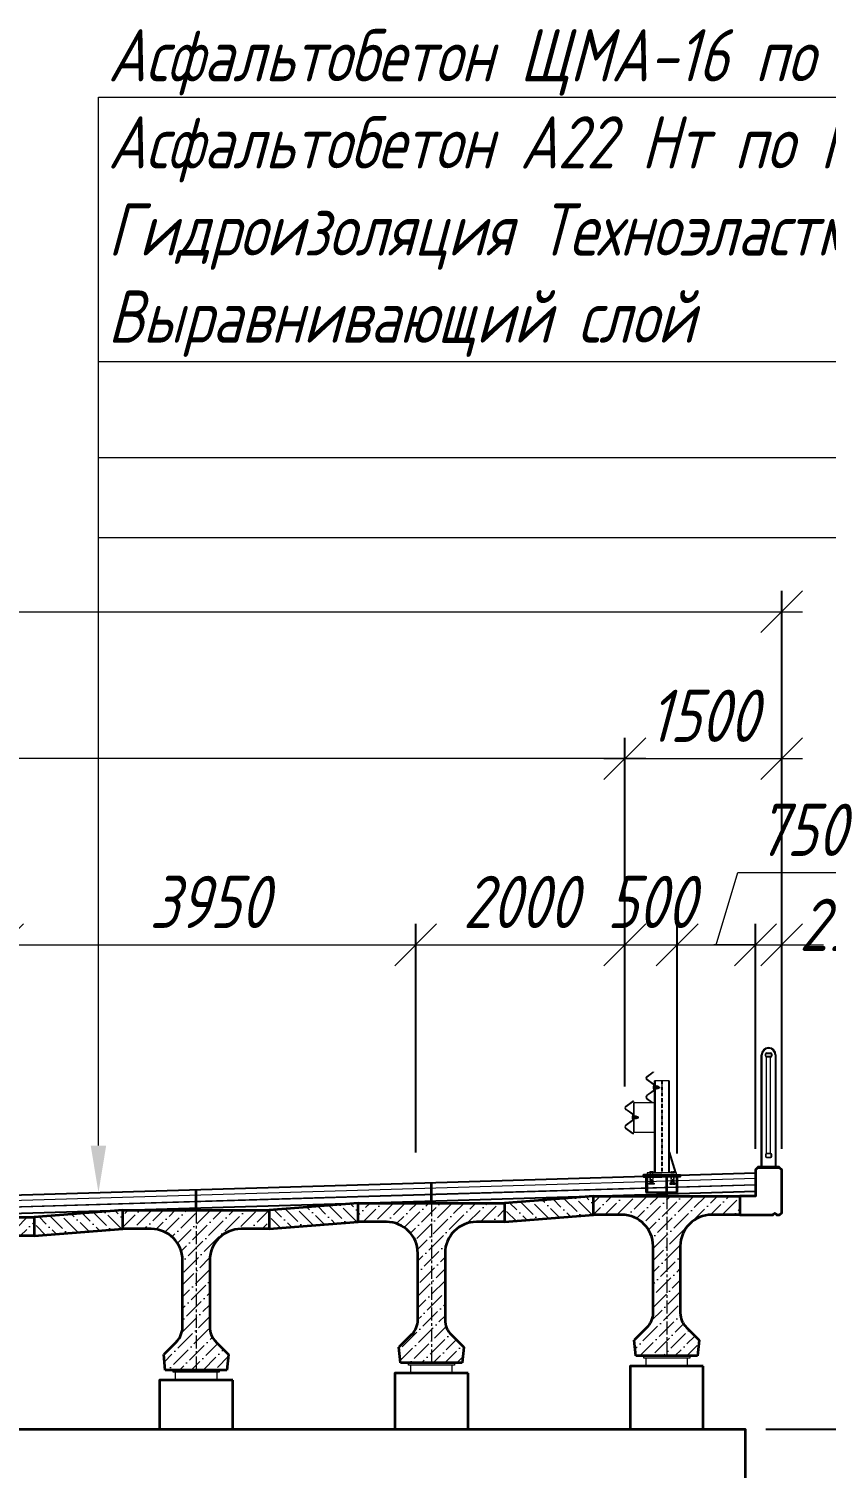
# Model space of a CAD drawing. Header units: millimetres. Extents: x 263685 to 14136308, y -2404013 to 2433772.
# Drawn here: x 7396534 to 7404160, y 38597 to 52371 of the extents above; entities that cross this region are included whole.
import ezdxf
from ezdxf import colors
from ezdxf.entities.mleader import LeaderData, LeaderLine
from ezdxf.math import Vec2, Vec3

# ---------------------------------------------------------------- set-up
doc = ezdxf.new("R2010")
doc.units = ezdxf.units.MM
for name, pattern in [('ACAD_ISO02W100', [15, 12, -3]), ('ACAD_ISO10W100', [18.5, 12, -3, 0.5, -3]), ('осевая', [2, 1.25, -0.25, 0.25, -0.25])]:
    doc.linetypes.add(name, pattern=pattern)
for name, color, linetype, lineweight in [('04_Невидимые', 3, 'Continuous', 13), ('1-Бетон', 106, 'Continuous', 35), ('1-Металл', 4, 'Continuous', 30), ('1-Тонкая', 5, 'Continuous', 20), ('1-Штриховка', 8, 'Continuous', 9), ('Б-Перила', 3, 'Continuous', 20), ('ИС_Выноска', 3, 'Continuous', 18), ('ИС_Ось', 3, 'осевая', 18), ('ИС_Размер', 3, 'Continuous', 18)]:
    doc.layers.add(name, color=color, linetype=linetype, lineweight=lineweight)
doc.layers.add('Красный поперечник', color=1, linetype='Continuous')
doc.styles.add('0', font='isocpeur.ttf', dxfattribs={"width": 0.8, "oblique": 15})
doc.dimstyles.new('М200', dxfattribs={"dimscale": 200, "dimtxt": 2.5, "dimasz": 2, "dimexe": 1, "dimexo": 1, "dimgap": 0.8, "dimtad": 1, "dimdec": 0, "dimzin": 0, "dimdsep": 46, "dimtxsty": '0', "dimblk": 'OBLIQUE', "dimcen": 0.09, "dimdle": 1, "dimclrd": 256, "dimclre": 256, "dimclrt": 256, "dimadec": 4, "dimazin": 0, "dimtfac": 1, "dimtdec": 0, "dimtmove": 1, "dimatfit": 2, "dimfxl": 1, "dimtolj": 1, "dimtzin": 0, "dimlwd": -1, "dimarcsym": 0})

# ---------------------------------------------------------------- blocks, each defined once
blk = doc.blocks.new('1530')
at = {"layer": '1-Штриховка'}
h = blk.add_hatch(dxfattribs=at)
h.set_pattern_fill('ANSI36', color=256, scale=25, style=0)
h.set_pattern_definition([(45, (-1571632.81, 568569.22), (42.0949506, 154.348152), [198.4375, -39.6875, 0, -39.6875])])
h.paths.add_polyline_path([(130, -480), (130, -1117, 0.198927), (189, -1259), (310, -1380), (295, -1530), (-295, -1530), (-310, -1380), (-189, -1259, 0.198898), (-130, -1117), (-130, -480, 0.414214), (-430, -180), (-700, -180), (-700, 0), (700, 0), (700, -180), (430, -180, 0.414224)])
at = {"layer": '1-Бетон'}
for p, q in [((-700, 0), (700, 0)), ((-700, -180), (-700, 0)), ((700, 0), (700, -180)), ((-430, -180), (-700, -180)), ((700, -180), (430, -180)), ((-130, -1117), (-130, -480)), ((130, -480), (130, -1117)), ((-189, -1259), (-310, -1380)), ((189, -1259), (310, -1380)), ((-295, -1530), (-310, -1380)), ((310, -1380), (295, -1530)), ((295, -1530), (-295, -1530))]:
    blk.add_line(p, q, dxfattribs=at)
for centre, radius, start, end in [((-430, -480), 300, 0, 90), ((430, -480), 300, 90, 180), ((-330, -1117), 200, 315.0289, 359.9744), ((330, -1117), 200, 180.0256, 224.9711)]:
    blk.add_arc(centre, radius, start, end, dxfattribs=at)
at = {"layer": 'ИС_Ось', "ltscale": 100}
blk.add_line((0, 0), (0, -1530), dxfattribs=at)
blk = doc.blocks.new('БР09')
at = {"lineweight": 15}
for p, q in [((-783, 48), (-724, 91)), ((-722, -28), (-783, 15)), ((-780, 45), (-722, 88)), ((-720, -25), (-780, 18)), ((-709, -874), (-709, 6)), ((-569, 6), (-709, 6)), ((-702, -874), (-702, 6)), ((-576, 6), (-576, -874)), ((-569, 6), (-569, -874)), ((-722, -90), (-783, -133)), ((-720, -93), (-780, -136)), ((-713, -44), (-713, -74)), ((-699, -37), (-702, -37)), ((-702, -37), (-702, -81)), ((-702, -81), (-699, -81)), ((-699, -81), (-699, -37)), ((-684, -46), (-699, -46)), ((-688, -54), (-699, -54)), ((-688, -65), (-699, -65)), ((-684, -72), (-699, -72)), ((-684, -46), (-690, -46)), ((-684, -72), (-690, -72)), ((-683, -49), (-683, -69)), ((-683, -49), (-683, -69)), ((-675, -46), (-682, -46)), ((-675, -72), (-682, -72)), ((-674, -49), (-674, -69)), ((-662, -54), (-674, -54)), ((-662, -65), (-674, -65)), ((-662, -54), (-662, -65)), ((-985, -237), (-924, -193)), ((-924, -313), (-985, -270)), ((-982, -240), (-922, -196)), ((-922, -310), (-982, -267)), ((-911, -188), (-917, -189)), ((-910, -192), (-916, -193)), ((-911, -188), (-910, -192)), ((-709, -204), (-911, -204)), ((-911, -204), (-911, -484)), ((-907, -204), (-907, -484)), ((-783, -166), (-734, -202)), ((-780, -163), (-732, -199)), ((-924, -375), (-985, -418)), ((-922, -378), (-982, -421)), ((-915, -329), (-915, -359)), ((-985, -451), (-924, -496)), ((-982, -448), (-922, -492)), ((-917, -499), (-911, -500)), ((-916, -495), (-910, -496)), ((-911, -484), (-709, -484)), ((-911, -500), (-910, -496)), ((-755, -874), (-755, -864)), ((-723, -864), (-755, -864)), ((-755, -874), (-755, -864)), ((-729, -864), (-755, -864)), ((-739, -874), (-755, -874)), ((-723, -874), (-755, -874)), ((-746, -874), (-746, -864)), ((-746, -874), (-746, -864)), ((-746, -874), (-746, -864)), ((-746, -874), (-746, -864)), ((-732, -874), (-732, -864)), ((-732, -874), (-732, -864)), ((-732, -874), (-732, -864)), ((-732, -874), (-732, -864)), ((-732, -874), (-732, -864)), ((-732, -874), (-732, -864)), ((-732, -874), (-732, -864)), ((-732, -874), (-732, -864)), ((-732, -874), (-732, -864)), ((-732, -874), (-732, -864)), ((-725, -864), (-729, -864)), ((-723, -872), (-723, -864)), ((-723, -874), (-723, -866)), ((-723, -874), (-723, -866)), ((-723, -872), (-723, -866)), ((-723, -874), (-723, -866)), ((-723, -874), (-723, -866)), ((-555, -872), (-555, -864)), ((-555, -864), (-523, -864)), ((-555, -874), (-555, -866)), ((-555, -874), (-555, -866)), ((-555, -872), (-555, -866)), ((-555, -874), (-555, -866)), ((-555, -874), (-555, -866)), ((-555, -874), (-523, -874)), ((-553, -864), (-549, -864)), ((-549, -864), (-523, -864)), ((-546, -874), (-546, -864)), ((-546, -874), (-546, -864)), ((-546, -874), (-546, -864)), ((-546, -874), (-546, -864)), ((-546, -874), (-546, -864)), ((-546, -874), (-546, -864)), ((-546, -874), (-546, -864)), ((-546, -874), (-546, -864)), ((-546, -874), (-546, -864)), ((-546, -874), (-546, -864)), ((-539, -874), (-523, -874)), ((-532, -874), (-532, -864)), ((-532, -874), (-532, -864)), ((-532, -874), (-532, -864)), ((-532, -874), (-532, -864)), ((-523, -874), (-523, -864)), ((-523, -874), (-523, -864))]:
    blk.add_line(p, q, dxfattribs=at)
for p, q in [((-724, 91), (-722, 88)), ((-734, -202), (-732, -199))]:
    blk.add_line(p, q)
at = {"lineweight": 15, "ltscale": 5}
for p, q in [((-904, -322), (-907, -322)), ((-907, -322), (-907, -366)), ((-907, -366), (-904, -366)), ((-904, -366), (-904, -322))]:
    blk.add_line(p, q, dxfattribs=at)
at = {"color": 7, "lineweight": 15}
for p, q in [((-890, -331), (-904, -331)), ((-893, -339), (-904, -339)), ((-893, -350), (-904, -350)), ((-890, -357), (-904, -357)), ((-890, -331), (-895, -331)), ((-890, -357), (-895, -357)), ((-889, -334), (-889, -354)), ((-889, -334), (-889, -354)), ((-881, -331), (-888, -331)), ((-881, -357), (-888, -357)), ((-880, -334), (-880, -354)), ((-868, -339), (-880, -339)), ((-868, -350), (-880, -350)), ((-868, -339), (-868, -350))]:
    blk.add_line(p, q, dxfattribs=at)
at = {"linetype": 'Continuous'}
for p, q in [((-789, -1064), (-789, -914)), ((-779, -914), (-779, -1064)), ((-499, -914), (-499, -1064)), ((-489, -1064), (-489, -914)), ((-489, -1064), (-789, -1064))]:
    blk.add_line(p, q, dxfattribs=at)
at = {"color": 3, "linetype": 'ACAD_ISO02W100', "lineweight": 15, "ltscale": 2}
for p, q in [((-752, -894), (-752, -914)), ((-751, -914), (-751, -974)), ((-750, -894), (-750, -914)), ((-728, -894), (-728, -914)), ((-727, -914), (-727, -974)), ((-726, -894), (-726, -914)), ((-552, -894), (-552, -914)), ((-551, -914), (-551, -974)), ((-550, -894), (-550, -914)), ((-528, -894), (-528, -914)), ((-527, -914), (-527, -974)), ((-526, -894), (-526, -914))]:
    blk.add_line(p, q, dxfattribs=at)
at = {"linetype": 'ACAD_ISO10W100', "ltscale": 2.5}
for p, q in [((-739, -888), (-739, -986)), ((-539, -888), (-539, -986))]:
    blk.add_line(p, q, dxfattribs=at)
at = {"linetype": 'ACAD_ISO10W100', "ltscale": 3}
blk.add_lwpolyline([(-639, 6), (-639, -874)], dxfattribs=at)
at = {"lineweight": 15}
blk.add_lwpolyline([(-713, -44), (-716, -44, 0.414214), (-722, -50), (-722, -57), (-719, -57), (-719, -61), (-722, -61), (-722, -68, 0.414214), (-716, -74), (-713, -74), (-713, -44)], format="xyb", dxfattribs=at)
at = {"color": 7, "lineweight": 15}
blk.add_lwpolyline([(-915, -329), (-918, -329, 0.414214), (-924, -335), (-924, -342), (-921, -342), (-921, -346), (-924, -346), (-924, -353, 0.414214), (-918, -359), (-915, -359), (-915, -329)], format="xyb", dxfattribs=at)
blk.add_lwpolyline([(-569, -676), (-509, -874)])
at = {"linetype": 'Continuous'}
for points in [[(-639, -894), (-814, -894), (-814, -914), (-639, -914)], [(-639, -894), (-464, -894), (-464, -914), (-639, -914)]]:
    blk.add_lwpolyline(points, dxfattribs=at)
blk.add_lwpolyline([(-464, -914), (-814, -914), (-814, -894), (-464, -894)], close=True, dxfattribs=at)
at = {"lineweight": 15}
blk.add_lwpolyline([(-779, -894), (-499, -894), (-499, -874), (-779, -874)], close=True, dxfattribs=at)
at = {"color": 3, "linetype": 'ACAD_ISO02W100', "lineweight": 15, "ltscale": 2}
for points in [[(-753, -914), (-725, -914), (-725, -974), (-753, -974)], [(-525, -914), (-553, -914), (-553, -974), (-525, -974)], [(-764, -974), (-714, -974), (-714, -984), (-764, -984)], [(-514, -974), (-564, -974), (-564, -984), (-514, -984)]]:
    blk.add_lwpolyline(points, close=True, dxfattribs=at)
at = {"lineweight": 15}
for centre, radius, start, end in [((-772, 31), 20, 122.4532, 237.5468), ((-772, 31), 16, 122.4532, 237.5468), ((-772, -150), 20, 122.4532, 237.5468), ((-772, -150), 16, 122.4532, 237.5468), ((-733, -45), 20, 0, 57.5468), ((-733, -73), 20, 302.4532, 0), ((-733, -45), 24, 0, 57.5468), ((-733, -73), 24, 302.4532, 0), ((-974, -254), 20, 122.4532, 237.5468), ((-974, -254), 16, 122.4532, 237.5468), ((-913, -209), 20, 101.3099, 126.1874), ((-913, -209), 16, 101.3099, 126.1874), ((-935, -330), 20, 0, 57.5468), ((-935, -330), 24, 0, 57.5468), ((-913, -479), 20, 233.8126, 258.6901), ((-913, -479), 16, 233.8126, 258.6901), ((-753, -866), 2, 90, 180), ((-753, -872), 2, 180, 270), ((-748, -866), 2, 0, 90), ((-748, -872), 2, 270, 0), ((-744, -866), 2, 90, 180), ((-744, -872), 2, 180, 270), ((-734, -866), 2, 0, 90), ((-734, -872), 2, 270, 0), ((-730, -866), 2, 90, 180), ((-730, -872), 2, 180, 270), ((-725, -866), 2, 359.9996, 90), ((-725, -872), 2, 270, 0), ((-553, -866), 2, 90, 180.0004), ((-553, -872), 2, 180, 270), ((-548, -866), 2, 0, 90), ((-548, -872), 2, 270, 0), ((-544, -866), 2, 90, 180), ((-544, -872), 2, 180, 270), ((-534, -866), 2, 0, 90), ((-534, -872), 2, 270, 0), ((-530, -866), 2, 90, 180), ((-530, -872), 2, 180, 270), ((-525, -866), 2, 0, 90), ((-525, -872), 2, 270, 0)]:
    blk.add_arc(centre, radius, start, end, dxfattribs=at)
at = {"lineweight": 15, "ltscale": 0.2}
for centre, radius, start, end in [((-935, -358), 20, 302.4532, 0), ((-935, -358), 24, 302.4532, 0), ((-974, -435), 20, 122.4532, 237.5468), ((-974, -435), 16, 122.4532, 237.5468)]:
    blk.add_arc(centre, radius, start, end, dxfattribs=at)
at = {"lineweight": 15, "extrusion": (0, 0, -1)}
for centre, major_axis, start_param, end_param in [((-688, -49), (-3.23, 3.23), 2.356194, 3.926991), ((-688, -58), (3.23, 3.23), -0.785398, 0.785398), ((-688, -60), (-3.23, 3.23), 2.356194, 3.926991), ((-688, -69), (3.23, 3.23), -0.785398, 0.785398), ((-688, -49), (-3.23, 3.23), 1.691386, 2.356194), ((-688, -69), (3.23, 3.23), 0.785398, 1.450207), ((-679, -49), (3.23, 3.23), 3.926991, 4.5918), ((-679, -49), (-3.23, 3.23), 3.926991, 5.497787), ((-679, -58), (3.23, 3.23), 3.926991, 5.497787), ((-679, -60), (-3.23, 3.23), 3.926991, 5.497787), ((-679, -69), (3.23, 3.23), 3.926991, 5.497787), ((-679, -69), (-3.23, 3.23), 4.832978, 5.497787), ((-679, -49), (3.23, 3.23), 0.785398, 2.356194), ((-679, -58), (-3.23, 3.23), 0.785398, 2.356194), ((-679, -60), (3.23, 3.23), 0.785398, 2.356194), ((-679, -69), (-3.23, 3.23), 0.785398, 2.356194), ((-679, -49), (-3.23, 3.23), 1.691386, 2.356194), ((-679, -69), (3.23, 3.23), 0.785398, 1.450207)]:
    blk.add_ellipse(centre, major_axis=major_axis, ratio=1, start_param=start_param, end_param=end_param, dxfattribs=at)
at = {"color": 7, "lineweight": 15, "extrusion": (0, 0, -1)}
for centre, major_axis, start_param, end_param in [((-893, -334), (-3.23, 3.23), 2.356194, 3.926991), ((-893, -343), (3.23, 3.23), -0.785398, 0.785398), ((-893, -345), (-3.23, 3.23), 2.356194, 3.926991), ((-893, -354), (3.23, 3.23), -0.785398, 0.785398), ((-893, -334), (-3.23, 3.23), 1.691386, 2.356194), ((-893, -354), (3.23, 3.23), 0.785398, 1.450207), ((-884, -334), (3.23, 3.23), 3.926991, 4.5918), ((-884, -334), (-3.23, 3.23), 3.926991, 5.497787), ((-884, -343), (3.23, 3.23), 3.926991, 5.497787), ((-884, -345), (-3.23, 3.23), 3.926991, 5.497787), ((-884, -354), (3.23, 3.23), 3.926991, 5.497787), ((-884, -354), (-3.23, 3.23), 4.832978, 5.497787), ((-884, -334), (3.23, 3.23), 0.785398, 2.356194), ((-884, -343), (-3.23, 3.23), 0.785398, 2.356194), ((-884, -345), (3.23, 3.23), 0.785398, 2.356194), ((-884, -354), (-3.23, 3.23), 0.785398, 2.356194), ((-884, -334), (-3.23, 3.23), 1.691386, 2.356194), ((-884, -354), (3.23, 3.23), 0.785398, 1.450207)]:
    blk.add_ellipse(centre, major_axis=major_axis, ratio=1, start_param=start_param, end_param=end_param, dxfattribs=at)
blk = doc.blocks.new('_OBLIQUE')
at = {"color": 0, "linetype": 'ByBlock', "lineweight": -2}
blk.add_line((0.5, 0.5), (-0.5, -0.5), dxfattribs=at)
blk = doc.blocks.new('*D1043')
at = {"layer": 'Defpoints', "color": 0, "linetype": 'Continuous', "transparency": 16777216}
for p in [(7402234, 43606), (7402234, 42049), (7400234, 41417)]:
    blk.add_point(p, dxfattribs=at)
at = {"layer": 'ИС_Размер', "lineweight": -2, "transparency": 16777216}
for p, q in [((7400234, 41617), (7400234, 43806)), ((7402234, 42249), (7402234, 43806))]:
    blk.add_line(p, q, dxfattribs=at)
at = {"layer": 'ИС_Размер', "transparency": 16777216}
blk.add_line((7400034, 43606), (7402434, 43606), dxfattribs=at)
at = {"layer": 'ИС_Размер', "linetype": 'Continuous', "transparency": 16777216, "xscale": 400, "yscale": 400, "zscale": 400, "rotation": 180}
blk.add_blockref('_OBLIQUE', (7400234, 43606), dxfattribs=at)
at = {"layer": 'ИС_Размер', "linetype": 'Continuous', "transparency": 16777216, "xscale": 400, "yscale": 400, "zscale": 400}
blk.add_blockref('_OBLIQUE', (7402234, 43606), dxfattribs=at)
at = {"layer": 'ИС_Размер', "linetype": 'Continuous', "transparency": 16777216, "insert": (7401234, 44016), "char_height": 500, "attachment_point": 5, "style": '0'}
blk.add_mtext('\\A1;2000', dxfattribs=at)
blk = doc.blocks.new('*D1044')
at = {"layer": 'Defpoints', "color": 0, "transparency": 16777216}
for p in [(7403734, 43606), (7403484, 41452), (7403734, 41452)]:
    blk.add_point(p, dxfattribs=at)
at = {"layer": 'ИС_Размер', "lineweight": -2, "transparency": 16777216}
for p, q in [((7403484, 41652), (7403484, 43806)), ((7403734, 41652), (7403734, 43806))]:
    blk.add_line(p, q, dxfattribs=at)
at = {"layer": 'ИС_Размер', "transparency": 16777216}
for p, q in [((7403484, 43606), (7403084, 43606)), ((7403484, 43606), (7403734, 43606)), ((7403734, 43606), (7404134, 43606))]:
    blk.add_line(p, q, dxfattribs=at)
at = {"layer": 'ИС_Размер', "transparency": 16777216, "xscale": 400, "yscale": 400, "zscale": 400}
blk.add_blockref('_OBLIQUE', (7403484, 43606), dxfattribs=at)
at = {"layer": 'ИС_Размер', "transparency": 16777216, "xscale": 400, "yscale": 400, "zscale": 400, "rotation": 180}
blk.add_blockref('_OBLIQUE', (7403734, 43606), dxfattribs=at)
at = {"layer": 'ИС_Размер', "transparency": 16777216, "insert": (7404321, 43797), "char_height": 500, "attachment_point": 5, "style": '0'}
blk.add_mtext('\\A1;250', dxfattribs=at)
blk = doc.blocks.new('*D1045')
at = {"layer": 'Defpoints', "color": 0, "transparency": 16777216}
for p in [(7402734, 43606), (7402234, 42049), (7402734, 41409)]:
    blk.add_point(p, dxfattribs=at)
at = {"layer": 'ИС_Размер', "lineweight": -2, "transparency": 16777216}
for p, q in [((7402234, 42249), (7402234, 43806)), ((7402734, 41609), (7402734, 43806))]:
    blk.add_line(p, q, dxfattribs=at)
at = {"layer": 'ИС_Размер', "transparency": 16777216}
blk.add_line((7402034, 43606), (7402934, 43606), dxfattribs=at)
at = {"layer": 'ИС_Размер', "transparency": 16777216, "xscale": 400, "yscale": 400, "zscale": 400, "rotation": 180}
blk.add_blockref('_OBLIQUE', (7402234, 43606), dxfattribs=at)
at = {"layer": 'ИС_Размер', "transparency": 16777216, "xscale": 400, "yscale": 400, "zscale": 400}
blk.add_blockref('_OBLIQUE', (7402734, 43606), dxfattribs=at)
at = {"layer": 'ИС_Размер', "transparency": 16777216, "insert": (7402484, 44016), "char_height": 500, "attachment_point": 5, "style": '0'}
blk.add_mtext('\\A1;500', dxfattribs=at)
blk = doc.blocks.new('*D1046')
at = {"layer": 'Defpoints', "color": 0, "transparency": 16777216}
for p in [(7403484, 43606), (7402734, 41409), (7403484, 41452)]:
    blk.add_point(p, dxfattribs=at)
at = {"layer": 'ИС_Размер', "transparency": 16777216}
for p, q in [((7403109, 43606), (7403316, 44296)), ((7403316, 44296), (7404530, 44296)), ((7402534, 43606), (7403684, 43606))]:
    blk.add_line(p, q, dxfattribs=at)
at = {"layer": 'ИС_Размер', "lineweight": -2, "transparency": 16777216}
for p, q in [((7402734, 41609), (7402734, 43806)), ((7403484, 41652), (7403484, 43806))]:
    blk.add_line(p, q, dxfattribs=at)
at = {"layer": 'ИС_Размер', "transparency": 16777216, "xscale": 400, "yscale": 400, "zscale": 400, "rotation": 180}
blk.add_blockref('_OBLIQUE', (7402734, 43606), dxfattribs=at)
at = {"layer": 'ИС_Размер', "transparency": 16777216, "xscale": 400, "yscale": 400, "zscale": 400}
blk.add_blockref('_OBLIQUE', (7403484, 43606), dxfattribs=at)
at = {"layer": 'ИС_Размер', "transparency": 16777216, "insert": (7403923, 44706), "char_height": 500, "attachment_point": 5, "style": '0'}
blk.add_mtext('\\A1;750', dxfattribs=at)
blk = doc.blocks.new('*D1047')
at = {"layer": 'Defpoints', "color": 0, "linetype": 'Continuous', "transparency": 16777216}
for p in [(7403734, 46793), (7372285, 41553), (7403734, 41452)]:
    blk.add_point(p, dxfattribs=at)
at = {"layer": 'ИС_Размер', "lineweight": -2, "transparency": 16777216}
for p, q in [((7372285, 41753), (7372285, 46993)), ((7403734, 41652), (7403734, 46993))]:
    blk.add_line(p, q, dxfattribs=at)
at = {"layer": 'ИС_Размер', "transparency": 16777216}
blk.add_line((7372085, 46793), (7403934, 46793), dxfattribs=at)
at = {"layer": 'ИС_Размер', "linetype": 'Continuous', "transparency": 16777216, "xscale": 400, "yscale": 400, "zscale": 400, "rotation": 180}
blk.add_blockref('_OBLIQUE', (7372285, 46793), dxfattribs=at)
at = {"layer": 'ИС_Размер', "linetype": 'Continuous', "transparency": 16777216, "xscale": 400, "yscale": 400, "zscale": 400}
blk.add_blockref('_OBLIQUE', (7403734, 46793), dxfattribs=at)
at = {"layer": 'ИС_Размер', "linetype": 'Continuous', "transparency": 16777216, "insert": (7388010, 47203), "char_height": 500, "attachment_point": 5, "style": '0'}
blk.add_mtext('\\A1;31450', dxfattribs=at)
blk = doc.blocks.new('*D1048')
at = {"layer": 'Defpoints', "color": 0, "linetype": 'Continuous', "transparency": 16777216}
for p in [(7388384, 45387), (7402234, 42049), (7388384, 41061)]:
    blk.add_point(p, dxfattribs=at)
at = {"layer": 'ИС_Размер', "lineweight": -2, "transparency": 16777216}
for p, q in [((7388384, 41261), (7388384, 45587)), ((7402234, 42249), (7402234, 45587))]:
    blk.add_line(p, q, dxfattribs=at)
at = {"layer": 'ИС_Размер', "transparency": 16777216}
blk.add_line((7402434, 45387), (7388184, 45387), dxfattribs=at)
at = {"layer": 'ИС_Размер', "linetype": 'Continuous', "transparency": 16777216, "xscale": 400, "yscale": 400, "zscale": 400, "rotation": 180}
blk.add_blockref('_OBLIQUE', (7388384, 45387), dxfattribs=at)
at = {"layer": 'ИС_Размер', "linetype": 'Continuous', "transparency": 16777216, "xscale": 400, "yscale": 400, "zscale": 400}
blk.add_blockref('_OBLIQUE', (7402234, 45387), dxfattribs=at)
at = {"layer": 'ИС_Размер', "linetype": 'Continuous', "transparency": 16777216, "insert": (7395309, 45797), "char_height": 500, "attachment_point": 5, "style": '0'}
blk.add_mtext('\\A1;13850', dxfattribs=at)
blk = doc.blocks.new('ПО')
at = {"layer": '1-Металл'}
blk.add_lwpolyline([(100, 0), (100, 10), (-100, 10), (-100, 0)], close=True, dxfattribs=at)
at = {"layer": 'Б-Перила'}
for p, q in [((-70, 10), (-70, 1080)), ((-62, 10), (-62, 1080)), ((-30, 1070), (-30, 1090)), ((-25, 1070), (-25, 1090)), ((-20, 1100), (20, 1100)), ((-20, 1095), (20, 1095)), ((20, 1065), (-20, 1065)), ((20, 1060), (-20, 1060)), ((-19, 138), (-19, 1060)), ((19, 138), (19, 1060)), ((25, 1090), (25, 1070)), ((30, 1090), (30, 1070)), ((62, 1080), (62, 10)), ((70, 1080), (70, 10)), ((20, 138), (-20, 138)), ((-19, 138), (19, 138)), ((-30, 128), (-30, 108)), ((-25, 128), (-25, 108)), ((20, 133), (-20, 133)), ((-20, 103), (20, 103)), ((-20, 98), (20, 98)), ((25, 108), (25, 128)), ((30, 108), (30, 128))]:
    blk.add_line(p, q, dxfattribs=at)
for centre, radius, start, end in [((0, 1080), 70, 90, 180), ((0, 1080), 62, 90, 180), ((0, 1080), 70, 360, 90), ((0, 1080), 62, 0, 90), ((-20, 1090), 10, 90, 180), ((-20, 1070), 10, 180, 270), ((-20, 1090), 5, 90, 180), ((-20, 1070), 5, 180, 270), ((20, 1090), 10, 0, 90), ((20, 1090), 5, 0, 90), ((20, 1070), 10, 270, 0), ((20, 1070), 5, 270, 0), ((-20, 128), 10, 90, 180), ((20, 128), 10, 0, 90), ((-20, 108), 10, 180, 270), ((-20, 128), 5, 90, 180), ((-20, 108), 5, 180, 270), ((20, 128), 5, 0, 90), ((20, 108), 10, 270, 0), ((20, 108), 5, 270, 0)]:
    blk.add_arc(centre, radius, start, end, dxfattribs=at)
blk = doc.blocks.new('*D1058')
at = {"layer": 'Defpoints', "color": 0, "linetype": 'Continuous', "transparency": 16777216}
for p in [(7400234, 43606), (7400234, 41417), (7396284, 41290)]:
    blk.add_point(p, dxfattribs=at)
at = {"layer": 'ИС_Размер', "lineweight": -2, "transparency": 16777216}
for p, q in [((7396284, 41490), (7396284, 43806)), ((7400234, 41617), (7400234, 43806))]:
    blk.add_line(p, q, dxfattribs=at)
at = {"layer": 'ИС_Размер', "transparency": 16777216}
blk.add_line((7396084, 43606), (7400434, 43606), dxfattribs=at)
at = {"layer": 'ИС_Размер', "linetype": 'Continuous', "transparency": 16777216, "xscale": 400, "yscale": 400, "zscale": 400, "rotation": 180}
blk.add_blockref('_OBLIQUE', (7396284, 43606), dxfattribs=at)
at = {"layer": 'ИС_Размер', "linetype": 'Continuous', "transparency": 16777216, "xscale": 400, "yscale": 400, "zscale": 400}
blk.add_blockref('_OBLIQUE', (7400234, 43606), dxfattribs=at)
at = {"layer": 'ИС_Размер', "linetype": 'Continuous', "transparency": 16777216, "insert": (7398259, 44016), "char_height": 500, "attachment_point": 5, "style": '0'}
blk.add_mtext('\\A1;3950', dxfattribs=at)
blk = doc.blocks.new('*D1160')
at = {"layer": 'Defpoints', "color": 0, "linetype": 'Continuous', "transparency": 16777216}
for p in [(7403384, 38972, 5778), (7401484, 37472, 5778), (7405131, 37472)]:
    blk.add_point(p, dxfattribs=at)
at = {"layer": 'ИС_Размер', "transparency": 16777216}
blk.add_line((7405131, 39172), (7405131, 37272), dxfattribs=at)
at = {"layer": 'ИС_Размер', "lineweight": -2, "transparency": 16777216}
for p, q in [((7403584, 38972), (7405331, 38972)), ((7401684, 37472), (7405331, 37472))]:
    blk.add_line(p, q, dxfattribs=at)
at = {"layer": 'ИС_Размер', "linetype": 'Continuous', "transparency": 16777216, "xscale": 400, "yscale": 400, "zscale": 400}
for p, rotation in [((7405131, 38972), 90), ((7405131, 37472), 270)]:
    blk.add_blockref('_OBLIQUE', p, dxfattribs=dict(at, rotation=rotation))
at = {"layer": 'ИС_Размер', "linetype": 'Continuous', "transparency": 16777216, "insert": (7404721, 38222), "char_height": 500, "attachment_point": 5, "rotation": 90, "style": '0'}
blk.add_mtext('\\A1;1500', dxfattribs=at)
blk = doc.blocks.new('*D1084')
at = {"layer": 'Defpoints', "color": 0, "linetype": 'Continuous', "transparency": 16777216}
for p in [(7403734, 45387), (7402234, 43606, 5778), (7403734, 43606, 5778)]:
    blk.add_point(p, dxfattribs=at)
at = {"layer": 'ИС_Размер', "lineweight": -2, "transparency": 16777216}
for p, q in [((7402234, 43806), (7402234, 45587)), ((7403734, 43806), (7403734, 45587))]:
    blk.add_line(p, q, dxfattribs=at)
at = {"layer": 'ИС_Размер', "transparency": 16777216}
blk.add_line((7402034, 45387), (7403934, 45387), dxfattribs=at)
at = {"layer": 'ИС_Размер', "linetype": 'Continuous', "transparency": 16777216, "xscale": 400, "yscale": 400, "zscale": 400, "rotation": 180}
blk.add_blockref('_OBLIQUE', (7402234, 45387), dxfattribs=at)
at = {"layer": 'ИС_Размер', "linetype": 'Continuous', "transparency": 16777216, "xscale": 400, "yscale": 400, "zscale": 400}
blk.add_blockref('_OBLIQUE', (7403734, 45387), dxfattribs=at)
at = {"layer": 'ИС_Размер', "linetype": 'Continuous', "transparency": 16777216, "insert": (7402984, 45797), "char_height": 500, "attachment_point": 5, "style": '0'}
blk.add_mtext('\\A1;1500', dxfattribs=at)

msp = doc.modelspace()

# ---------------------------------------------------------------- hatches: boundary and pattern name
at = {"layer": '1-Штриховка'}
h = msp.add_hatch(dxfattribs=at)
h.set_pattern_fill('ANSI36', color=256, scale=25, angle=90, style=0)
h.set_pattern_definition([(135, (1672612.16, -5210950.3), (-154.3481521, 42.0949506), [198.4375, -39.6875, 0, -39.6875])])
h.paths.add_polyline_path([(7401934.5229, 41201.8216), (7401084.5229, 41134.3216), (7401084.5229, 40954.3216), (7401934.5229, 41021.8216)])
h = msp.add_hatch(dxfattribs=at)
h.set_pattern_fill('ANSI36', color=256, scale=25, angle=90, style=0)
h.set_pattern_definition([(135, (1668112.16, -5211085.3), (-154.3481521, 42.0949506), [198.4375, -39.6875, 0, -39.6875])])
h.paths.add_polyline_path([(7397434.5229, 41066.8216), (7396584.5229, 40999.3216), (7396584.5229, 40819.3216), (7397434.5229, 40886.8216)])
h = msp.add_hatch(dxfattribs=at)
h.set_pattern_fill('ANSI36', color=256, scale=25, angle=90, style=0)
h.set_pattern_definition([(135, (1670362.16, -5211017.8), (-154.3481521, 42.0949506), [198.4375, -39.6875, 0, -39.6875])])
h.paths.add_polyline_path([(7399684.5229, 41134.3216), (7398834.5229, 41066.8216), (7398834.5229, 40886.8216), (7399684.5229, 40954.3216)])

# ---------------------------------------------------------------- linework, layer by layer
at = {"layer": '04_Невидимые', "elevation": 5778.159}
for points in [[(7402854.5229, 39651.8216), (7402414.5229, 39651.8216), (7402414.5229, 39671.8216), (7402854.5229, 39671.8216)], [(7398354.5229, 39516.8216), (7397914.5229, 39516.8216), (7397914.5229, 39536.8216), (7398354.5229, 39536.8216)], [(7400604.5229, 39584.3216), (7400164.5229, 39584.3216), (7400164.5229, 39604.3216), (7400604.5229, 39604.3216)]]:
    msp.add_lwpolyline(points, close=True, dxfattribs=at)
at = {"layer": '1-Бетон'}
for p, q in [((7400384.5229, 41134.3216, 5778.159), (7400384.5229, 41330.3216, 5778.159)), ((7402634.5229, 41201.8216, 5778.159), (7402634.5229, 41397.8216, 5778.159)), ((7398134.5229, 41066.8216, 5778.159), (7398134.5229, 41262.8216, 5778.159))]:
    msp.add_line(p, q, dxfattribs=at)
at = {"layer": '1-Бетон', "elevation": 5778.159}
msp.add_lwpolyline([(7403334.5229, 41021.8216), (7403654.1058, 41021.8216, -1), (7403684.1058, 41021.8216), (7403714.3748, 41021.8216), (7403734.3748, 41041.8216), (7403734.3748, 41451.8216), (7403714.3748, 41471.8216), (7403504.3748, 41471.8216), (7403484.3748, 41451.6944), (7403484.3748, 41201.8216), (7403334.5229, 41201.8216)], format="xyb", dxfattribs=at)
for points in [[(7401084.5229, 40954.3216), (7401934.5229, 41021.8216), (7401934.5229, 41201.8216), (7401084.5229, 41134.3216)], [(7396584.5229, 40819.3216), (7397434.5229, 40886.8216), (7397434.5229, 41066.8216), (7396584.5229, 40999.3216)], [(7398834.5229, 40886.8216), (7399684.5229, 40954.3216), (7399684.5229, 41134.3216), (7398834.5229, 41066.8216)], [(7402984.5229, 39573.8216), (7402284.5229, 39573.8216), (7402284.5229, 38972.3113), (7402984.5229, 38972.3113)], [(7398484.5229, 39438.8216), (7397784.5229, 39438.8216), (7397784.5229, 38972.3113), (7398484.5229, 38972.3113)], [(7400734.5229, 39506.3216), (7400034.5229, 39506.3216), (7400034.5229, 38972.3113), (7400734.5229, 38972.3113)]]:
    msp.add_lwpolyline(points, close=True, dxfattribs=at)
msp.add_lwpolyline([(7388384.434, 38972.3113), (7403384.2561, 38972.3113), (7403384.0783, 38222.3113), (7401483.9005, 37472.3113), (7390284.0783, 37472.3113), (7388384.2561, 38222.3113), (7388384.434, 38972.3113)], dxfattribs=at)
at = {"layer": '1-Тонкая', "elevation": 5778.159}
for points in [[(7372534.315, 40425.3113), (7374484.7174, 40503.3274), (7375234.7174, 40525.8274), (7379184.7174, 40644.3274), (7384134.7174, 40792.8274), (7386034.7174, 40849.8274), (7387134.7174, 40882.8274), (7392084.7174, 41031.3274), (7396034.7174, 41149.8274), (7399784.7174, 41262.3274), (7400534.7174, 41284.8274), (7403484.3749, 41373.3171)], [(7372534.315, 40365.3113), (7374484.7174, 40443.3274), (7375234.7174, 40465.8274), (7379184.7174, 40584.3274), (7384134.7174, 40732.8274), (7386034.7174, 40789.8274), (7387134.7174, 40822.8274), (7392084.7174, 40971.3274), (7396034.7174, 41089.8274), (7399784.7174, 41202.3274), (7400534.7174, 41224.8274), (7403484.3749, 41313.3171)], [(7372534.315, 40360.3113), (7374484.7174, 40438.3274), (7375234.7174, 40460.8274), (7379184.7174, 40579.3274), (7384134.7174, 40727.8274), (7386034.7174, 40784.8274), (7387134.7174, 40817.8274), (7392084.7174, 40966.3274), (7396034.7174, 41084.8274), (7399784.7174, 41197.3274), (7400534.7174, 41219.8274), (7403484.3749, 41308.3171)]]:
    msp.add_lwpolyline(points, dxfattribs=at)
at = {"layer": 'Defpoints', "color": 252, "true_color": 0x939598, "elevation": 5778.159}
msp.add_lwpolyline([(7372534.315, 40300.3113), (7374484.7174, 40378.3274), (7375234.7174, 40400.8274), (7379184.7174, 40519.3274), (7384134.7174, 40667.8274), (7386034.7174, 40724.8274), (7387134.7174, 40757.8274), (7392084.7174, 40906.3274), (7396034.7174, 41024.8274), (7399784.7174, 41137.3274), (7400534.7174, 41159.8274), (7403484.3749, 41248.3171)], dxfattribs=at)
at = {"layer": 'ИС_Выноска'}
for p, q in [((7397200.4683, 49185.8795, 5778.159), (7410991.3083, 49185.8797, 5778.159)), ((7397200.4683, 48267.9061, 5778.159), (7410991.3083, 48267.9063, 5778.159)), ((7397200.4683, 47503.1486, 5778.159), (7410991.3083, 47503.1489, 5778.159))]:
    msp.add_line(p, q, dxfattribs=at)
at = {"layer": 'ИС_Размер', "elevation": 5778.159}
for points in [[(7400584.5229, 39584.3216), (7400184.5229, 39584.3216), (7400184.5229, 39506.3216), (7400584.5229, 39506.3216), (7400584.5229, 39584.3216)], [(7402834.5229, 39651.8216), (7402434.5229, 39651.8216), (7402434.5229, 39573.8216), (7402834.5229, 39573.8216), (7402834.5229, 39651.8216)], [(7398334.5229, 39516.8216), (7397934.5229, 39516.8216), (7397934.5229, 39438.8216), (7398334.5229, 39438.8216), (7398334.5229, 39516.8216)]]:
    msp.add_lwpolyline(points, dxfattribs=at)
at = {"layer": 'Красный поперечник', "elevation": 5778.159}
msp.add_lwpolyline([(7372534.315, 40475.3113), (7374484.7174, 40553.3274), (7375234.7174, 40575.8274), (7379184.7174, 40694.3274), (7384134.7174, 40842.8274), (7386034.7174, 40899.8274), (7387134.7174, 40932.8274), (7392084.7174, 41081.3274), (7396034.7174, 41199.8274), (7399784.7174, 41312.3274), (7400534.7174, 41334.8274), (7403484.3749, 41423.3171)], dxfattribs=at)

# ---------------------------------------------------------------- block references
msp.add_blockref('БР09', (7403228.2109, 42298.1594, 5778.159))
at = {"layer": 'ИС_Размер', "linetype": 'Continuous'}
for name, p in [('ПО', (7403608.9591, 41471.8216, 5778.159)), ('1530', (7402634.5229, 41201.8216, 5778.159)), ('1530', (7398134.5229, 41066.8216, 5778.159)), ('1530', (7400384.5229, 41134.3216, 5778.159)), ('1530', (7395884.5229, 40999.3216, 5778.159))]:
    msp.add_blockref(name, p, dxfattribs=at)

# ---------------------------------------------------------------- dimensions: what is measured, and where the dimension line sits
for base, p1, p2, picture, middle in [((7403734.3748, 46792.7196, 5778.159), (7372284.6687, 41552.8385, 5778.159), (7403734.3748, 41451.8216, 5778.159), '*D1047', (7388009.5218, 47202.7196, 5778.159)), ((7388384.3129, 45387.1772, 5778.159), (7402234.3129, 42049.29, 5778.159), (7388384.3129, 41060.5639, 5778.159), '*D1048', (7395309.3129, 45797.1772, 5778.159)), ((7403734.3748, 45387.1772), (7402234.3129, 43606.3475, 5778.159), (7403734.3748, 43606.3475, 5778.159), '*D1084', (7402984.3438, 45797.1772)), ((7400234.3129, 43606.3475, 5778.159), (7396284.3129, 41290.0203, 5778.159), (7400234.3129, 41416.6306, 5778.159), '*D1058', (7398259.3129, 44016.3475, 5778.159)), ((7402234.3129, 43606.3475, 5778.159), (7400234.3129, 41416.6306, 5778.159), (7402234.3129, 42049.29, 5778.159), '*D1043', (7401234.3129, 44016.3475, 5778.159))]:
    dim = msp.add_linear_dim(base=base, p1=p1, p2=p2, dimstyle='М200', dxfattribs=at)
    dim.commit()
    dim.dimension.update_dxf_attribs({"geometry": picture, "text_midpoint": middle})
at = {"layer": 'ИС_Размер'}
dim = msp.add_linear_dim(base=(7403484.3748, 43606.3475, 5778.159), p1=(7402733.957, 41409.4377, 5778.159), p2=(7403484.3748, 41451.6944, 5778.159), dimstyle='М200', dxfattribs=at)
dim.commit()
dim.dimension.update_dxf_attribs({"geometry": '*D1046', "text_midpoint": (7403476.1659, 44706.3475, 5778.159)})
dim = msp.add_linear_dim(base=(7402733.957, 43606.3475, 5778.159), p1=(7402234.3129, 42049.29, 5778.159), p2=(7402733.957, 41409.4377, 5778.159), dimstyle='М200', dxfattribs=at)
dim.commit()
dim.dimension.update_dxf_attribs({"geometry": '*D1045', "text_midpoint": (7402484.1349, 43606.3475, 5778.159), "dimtype": 160})
dim = msp.add_linear_dim(base=(7403734.3748, 43606.3475, 5778.159), p1=(7403484.3748, 41451.6944, 5778.159), p2=(7403734.3748, 41451.8216, 5778.159), angle=180, dimstyle='М200', dxfattribs=at)
dim.commit()
dim.dimension.update_dxf_attribs({"geometry": '*D1044', "text_midpoint": (7404321.2714, 43386.7423, 5778.159), "dimtype": 160})
at = {"layer": 'ИС_Размер', "linetype": 'Continuous'}
dim = msp.add_linear_dim(base=(7405131.2868, 37472.3113), p1=(7403384.2561, 38972.3113, 5778.159), p2=(7401483.9005, 37472.3113, 5778.159), angle=90, dimstyle='М200', dxfattribs=at)
dim.commit()
dim.dimension.update_dxf_attribs({"geometry": '*D1160', "text_midpoint": (7404721.2868, 38222.3113)})

# ---------------------------------------------------------------- leaders
at = {"layer": 'ИС_Выноска', "ltscale": 0.5}
ml = msp.add_multileader_mtext('Standard', dxfattribs=at)
ml.set_content('\\A1;Асфальтобетон ЩМА-16 по ГОСТ 58406.1 на ПБВ60 по ГОСТ 52056-2003                            -50мм\\PАсфальтобетон А22 Нт по ГОСТ 58406.2-2020 на БНД 50/70 по ГОСТ 33133-2020               -60мм\\PГидроизоляция Техноэластмост Б             -5 мм\\PВыравнивающий слой                      -min 30 мм', color=256, style='0')
ml.set_leader_properties(color=256, linetype='ByLayer', lineweight=-1)
ml.build(insert=Vec2(0, 0))
ml.multileader.update_dxf_attribs({"text_left_attachment_type": 6, "text_right_attachment_type": 6, "dogleg_length": 0.36, "arrow_head_size": 450, "scale": 75})
ctx = ml.context
ctx.base_point, ctx.scale, ctx.char_height, ctx.arrow_head_size, ctx.landing_gap_size, ctx.plane_origin, ctx.plane_x_axis, ctx.plane_y_axis = Vec3(7244097.999, 51717.5023, 5778.159), 75, 500, 450, 18, Vec3(7243517.8916, 80742.9482, 5778.159), Vec3(1, 0.0000000247), Vec3(-0.0000000247, 1)
ctx.left_attachment, ctx.right_attachment = 6, 6
notes = []
notes.append((ctx, [(0, (1, 1, 0), (7244025.999, 51717.5023, 5778.159), (1, 0.0000000247), 72, [(0, [(7244025.999, 41234.7999, 5778.159)], 0, [])])]))
ctx.mtext.insert, ctx.mtext.text_direction, ctx.mtext.rotation, ctx.mtext.width, ctx.mtext.flow_direction = Vec3(7244115.999, 52367.5023, 5778.159), Vec3(1, 0.0000000247), 0.0000000247, 14306.378366, 5
ml = msp.add_multileader_mtext('Standard', dxfattribs=at)
ml.set_content('\\A1;Асфальтобетон ЩМА-16 по ГОСТ 58406.1 на ПБВ60 по ГОСТ 52056-2003                            -50мм\\PАсфальтобетон А22 Нт по ГОСТ 58406.2-2020 на БНД 50/70 по ГОСТ 33133-2020               -60мм\\PГидроизоляция Техноэластмост Б             -5 мм\\PВыравнивающий слой                      -min 30 мм', color=256, style='0')
ml.set_leader_properties(color=256, linetype='ByLayer', lineweight=-1)
ml.build(insert=Vec2(0, 0))
ml.multileader.update_dxf_attribs({"text_left_attachment_type": 6, "text_right_attachment_type": 6, "dogleg_length": 0.36, "arrow_head_size": 450, "scale": 75})
ctx = ml.context
ctx.base_point, ctx.scale, ctx.char_height, ctx.arrow_head_size, ctx.landing_gap_size, ctx.plane_origin, ctx.plane_x_axis, ctx.plane_y_axis = Vec3(7320685.2337, 51717.5023, 5778.159), 75, 500, 450, 18, Vec3(7320105.1262, 80742.9482, 5778.159), Vec3(1, 0.0000000247), Vec3(-0.0000000247, 1)
ctx.left_attachment, ctx.right_attachment = 6, 6
notes.append((ctx, [(0, (1, 1, 0), (7320613.2337, 51717.5023, 5778.159), (1, 0.0000000247), 72, [(0, [(7320613.2337, 41234.7999, 5778.159)], 0, [])])]))
ctx.mtext.insert, ctx.mtext.text_direction, ctx.mtext.rotation, ctx.mtext.width, ctx.mtext.flow_direction = Vec3(7320703.2337, 52367.5023, 5778.159), Vec3(1, 0.0000000247), 0.0000000247, 14306.378366, 5
ml = msp.add_multileader_mtext('Standard', dxfattribs=at)
ml.set_content('\\A1;Асфальтобетон ЩМА-16 по ГОСТ 58406.1 на ПБВ60 по ГОСТ 52056-2003                            -50мм\\PАсфальтобетон А22 Нт по ГОСТ 58406.2-2020 на БНД 50/70 по ГОСТ 33133-2020               -60мм\\PГидроизоляция Техноэластмост Б             -5 мм\\PВыравнивающий слой                      -min 30 мм', color=256, style='0')
ml.set_leader_properties(color=256, linetype='ByLayer', lineweight=-1)
ml.build(insert=Vec2(0, 0))
ml.multileader.update_dxf_attribs({"text_left_attachment_type": 6, "text_right_attachment_type": 6, "dogleg_length": 0.36, "arrow_head_size": 450, "scale": 75})
ctx = ml.context
ctx.base_point, ctx.scale, ctx.char_height, ctx.arrow_head_size, ctx.landing_gap_size, ctx.plane_origin, ctx.plane_x_axis, ctx.plane_y_axis = Vec3(7397272.4683, 51717.5023, 5778.159), 75, 500, 450, 18, Vec3(7396692.3609, 80742.9482, 5778.159), Vec3(1, 0.0000000247), Vec3(-0.0000000247, 1)
ctx.left_attachment, ctx.right_attachment = 6, 6
notes.append((ctx, [(0, (1, 1, 0), (7397200.4683, 51717.5023, 5778.159), (1, 0.0000000247), 72, [(0, [(7397200.4683, 41234.7999, 5778.159)], 0, [])])]))
ctx.mtext.insert, ctx.mtext.text_direction, ctx.mtext.rotation, ctx.mtext.width, ctx.mtext.flow_direction = Vec3(7397290.4683, 52367.5023, 5778.159), Vec3(1, 0.0000000247), 0.0000000247, 14306.378366, 5
ml = msp.add_multileader_mtext('Standard', dxfattribs=at)
ml.set_content('\\A1;Асфальтобетон ЩМА-16 по ГОСТ 58406.1 на ПБВ60 по ГОСТ 52056-2003                            -50мм\\PАсфальтобетон А22 Нт по ГОСТ 58406.2-2020 на БНД 50/70 по ГОСТ 33133-2020               -60мм\\PГидроизоляция Техноэластмост Б             -5 мм\\PВыравнивающий слой                      -min 30 мм', color=256, style='0')
ml.set_leader_properties(color=256, linetype='ByLayer', lineweight=-1)
ml.build(insert=Vec2(0, 0))
ml.multileader.update_dxf_attribs({"text_left_attachment_type": 6, "text_right_attachment_type": 6, "dogleg_length": 0.36, "arrow_head_size": 450, "scale": 75})
ctx = ml.context
ctx.base_point, ctx.scale, ctx.char_height, ctx.arrow_head_size, ctx.landing_gap_size, ctx.plane_origin, ctx.plane_x_axis, ctx.plane_y_axis = Vec3(7167638.1646, 44442.7952), 75, 500, 450, 18, Vec3(7167058.0572, 73468.2411), Vec3(1, 0.0000000247), Vec3(-0.0000000247, 1)
ctx.left_attachment, ctx.right_attachment = 6, 6
notes.append((ctx, [(0, (1, 1, 0), (7167566.1646, 44442.7952), (1, 0.0000000247), 72, [(0, [(7167566.1646, 33960.0928)], 0, [])])]))
ctx.mtext.insert, ctx.mtext.text_direction, ctx.mtext.rotation, ctx.mtext.width, ctx.mtext.flow_direction = Vec3(7167656.1646, 45092.7952), Vec3(1, 0.0000000247), 0.0000000247, 14306.378366, 5
for ctx, leaders in notes:
    for number, flags, end, landing, length, lines in leaders:
        leader = LeaderData()
        leader.index, (leader.has_last_leader_line, leader.has_dogleg_vector, leader.attachment_direction) = number, flags
        leader.last_leader_point, leader.dogleg_vector, leader.dogleg_length = Vec3(end), Vec3(landing), length
        for number, points, colour, breaks in lines:
            line = LeaderLine()
            line.index, line.vertices, line.color, line.breaks = number, Vec3.list(points), colors.encode_raw_color(colour), breaks
            leader.lines.append(line)
        ctx.leaders.append(leader)

doc.saveas('drawing.dxf')
